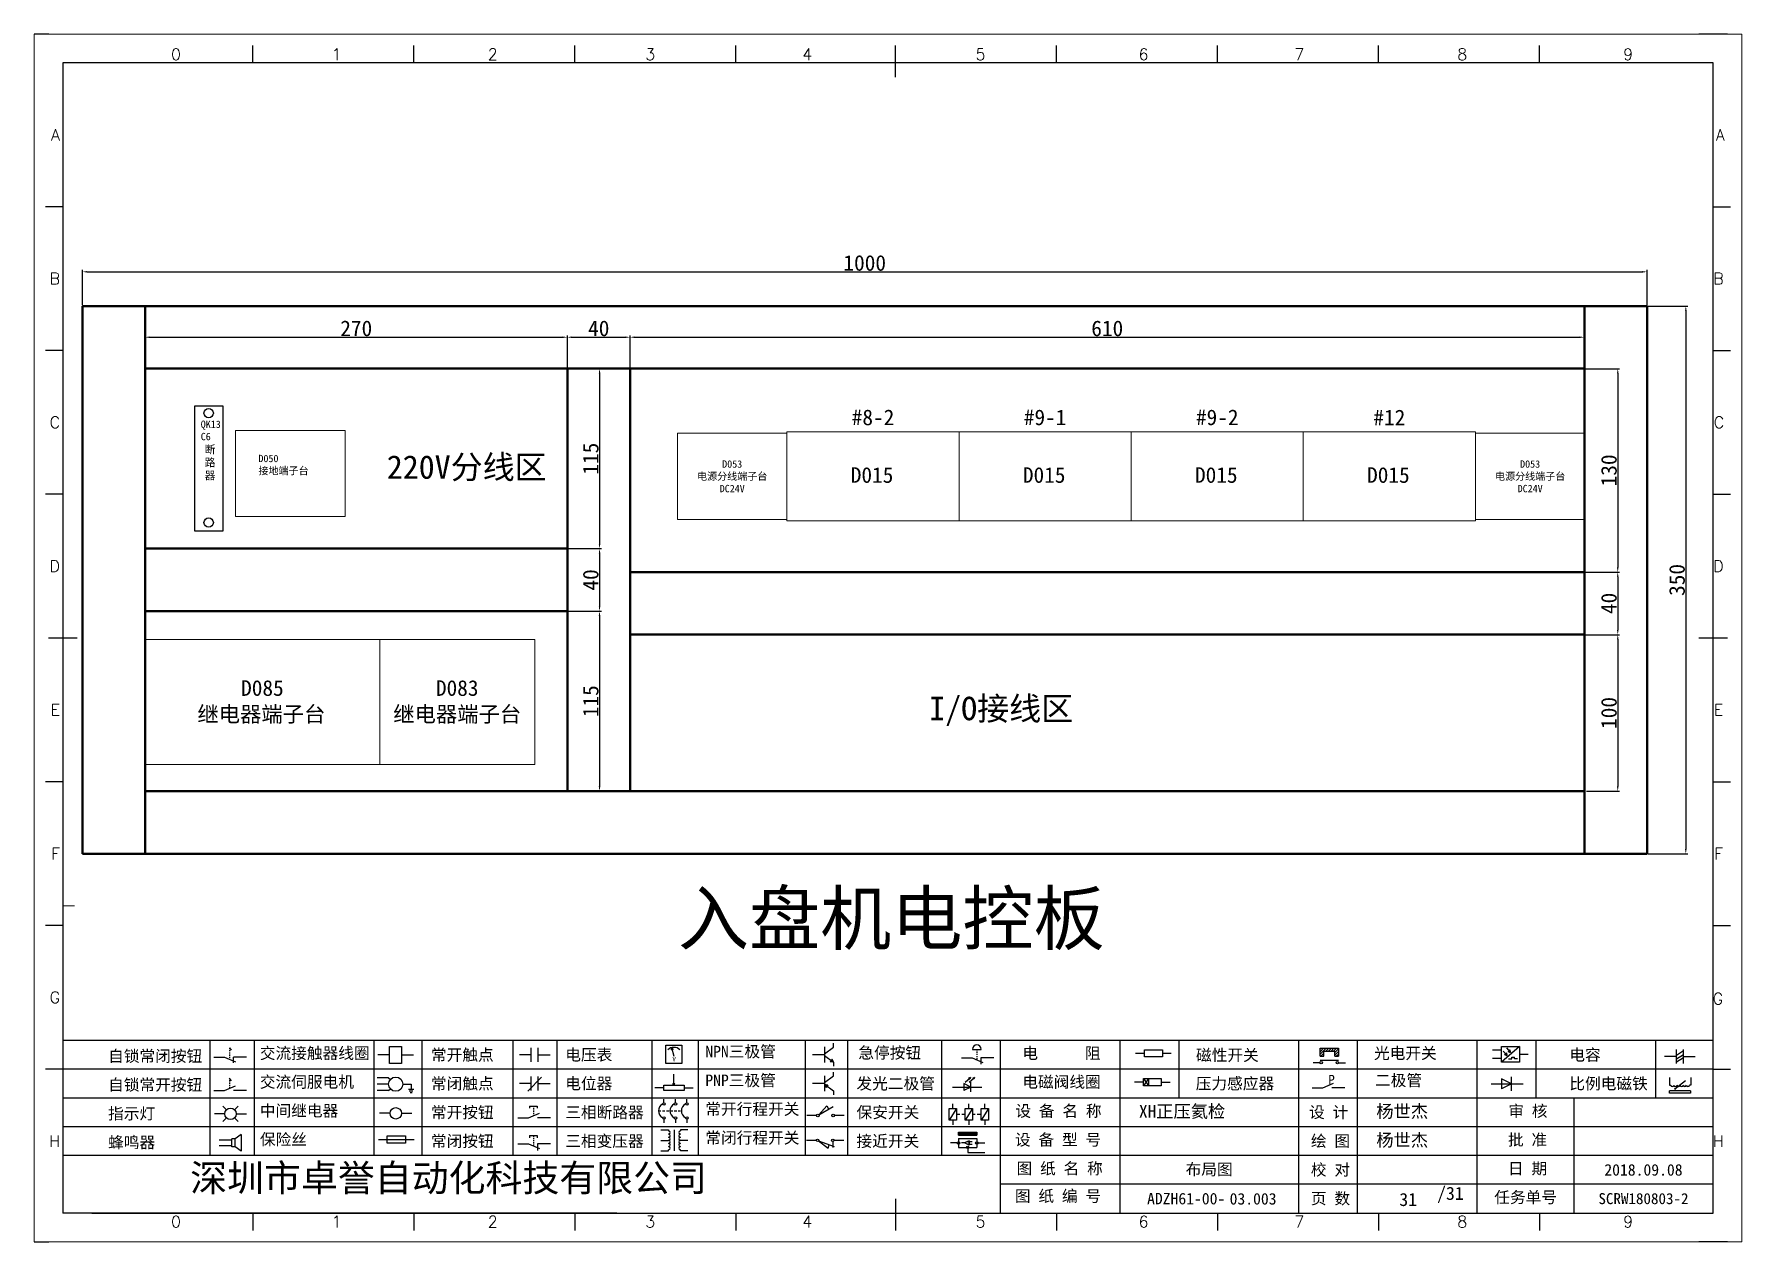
# Model space of a CAD drawing. Header units: millimetres. Extents: x 15130 to 37766, y 5931 to 11073.
# Drawn here: x 22951.5 to 23278.9, y 8425.9 to 8657.4 of the extents above; entities that cross this region are included whole.
import ezdxf
from ezdxf.enums import TextEntityAlignment as Align

# ---------------------------------------------------------------- set-up
doc = ezdxf.new("R2010")
doc.units = ezdxf.units.MM
doc.layers.add('1', color=3, linetype='Continuous', lineweight=20)
doc.layers.add('AE_BOR', color=1, linetype='Continuous')
doc.styles.get("Standard").update_dxf_attribs({"font": ''})
doc.styles.add('WD', font='romans.shx', dxfattribs={"bigfont": 'gbcbig.shx'})
doc.styles.add('汉字', font='')
doc.styles.get('Standard').set_extended_font_data('SimSun')
doc.styles.get('汉字').set_extended_font_data('新宋体')
doc.dimstyles.new('ISO-25', dxfattribs={"dimtxt": 10, "dimasz": 3, "dimexe": 1.25, "dimexo": 0.625, "dimtad": 1, "dimtxsty": 'Standard', "dimcen": 2.5, "dimadec": 0, "dimazin": 0, "dimtfac": 1, "dimtmove": 0, "dimatfit": 3, "dimfxl": 1, "dimarcsym": 0})

# ---------------------------------------------------------------- blocks, each defined once
blk = doc.blocks.new('磁性开关')
at = {"linetype": 'ByBlock'}
h = blk.add_hatch(dxfattribs=at)
h.set_pattern_fill('ANSI31', color=256, scale=0.1, style=0)
h.paths.add_polyline_path([(-1910.88, -776.69), (-1910.88, -775.29), (-1907.69, -775.29), (-1907.69, -776.69), (-1908.31, -776.69), (-1908.31, -775.79), (-1910.25, -775.79), (-1910.25, -776.69)])
for p, q in [((-1910.91, -777.81), (-1912.09, -777.81)), ((-1910.88, -776.69), (-1910.88, -775.29)), ((-1910.88, -775.29), (-1907.69, -775.29)), ((-1910.88, -776.69), (-1910.25, -776.69)), ((-1910.88, -777.39), (-1907.69, -777.39)), ((-1910.25, -776.69), (-1910.25, -775.79)), ((-1910.25, -775.79), (-1908.31, -775.79)), ((-1908.31, -776.69), (-1908.31, -775.79)), ((-1908.31, -776.69), (-1907.69, -776.69)), ((-1907.69, -775.29), (-1907.69, -776.69)), ((-1907.66, -777.81), (-1906.48, -777.81))]:
    blk.add_line(p, q, dxfattribs=at)
for centre in [(-1910.68, -777.81), (-1907.88, -777.81)]:
    blk.add_circle(centre, 0.225, dxfattribs=at)
blk = doc.blocks.new('*U8')
at = {"linetype": 'ByBlock'}
for p, q in [((-1909.23, -780.45), (-1909.23, -780.67)), ((-1909.23, -780.45), (-1908.92, -780.84)), ((-1909.23, -780.84), (-1909.23, -781.05)), ((-1911.92, -782.07), (-1910.06, -782.07)), ((-1910.06, -782.07), (-1908.18, -782.88)), ((-1909.23, -781.23), (-1909.23, -781.44)), ((-1909.23, -781.61), (-1909.23, -781.83)), ((-1909.23, -782), (-1909.23, -782.21)), ((-1909.23, -782.38), (-1909.23, -782.43)), ((-1908.52, -783.07), (-1908.52, -782.07)), ((-1906.25, -782.07), (-1908.52, -782.07))]:
    blk.add_line(p, q, dxfattribs=at)
blk = doc.blocks.new('*U11')
at = {"linetype": 'ByBlock'}
for p, q in [((-1911.92, -792.89), (-1910.06, -792.89)), ((-1910.06, -792.89), (-1908.18, -792.08)), ((-1908.88, -791.17), (-1909.23, -790.71)), ((-1909.23, -790.71), (-1909.23, -790.92)), ((-1909.23, -791.09), (-1909.23, -791.31)), ((-1909.23, -791.48), (-1909.23, -791.69)), ((-1909.23, -791.86), (-1909.23, -792.08)), ((-1909.23, -792.25), (-1909.23, -792.47)), ((-1906.25, -792.89), (-1908.52, -792.89))]:
    blk.add_line(p, q, dxfattribs=at)
blk = doc.blocks.new('蜂鸣器')
at = {"linetype": 'ByBlock'}
for p, q in [((-1907.17, -795.53), (-1908.25, -796.26)), ((-1907.17, -795.53), (-1907.17, -798.41)), ((-1908.8, -796.48), (-1911.01, -796.48)), ((-1908.8, -797.46), (-1911.01, -797.46)), ((-1908.25, -796.26), (-1908.8, -796.26)), ((-1908.8, -797.68), (-1908.8, -796.26)), ((-1908.25, -797.68), (-1908.8, -797.68)), ((-1908.25, -797.68), (-1908.25, -796.26)), ((-1907.17, -798.41), (-1908.25, -797.68))]:
    blk.add_line(p, q, dxfattribs=at)
blk = doc.blocks.new('指示灯')
at = {"linetype": 'ByBlock'}
for p, q in [((-1854.25, -776.92), (-1856.06, -776.92)), ((-1854.62, -775.59), (-1853.97, -776.23)), ((-1854.62, -778.25), (-1853.97, -777.61)), ((-1851.9, -775.59), (-1852.54, -776.23)), ((-1851.9, -778.25), (-1852.54, -777.61)), ((-1852.26, -776.92), (-1850.45, -776.92))]:
    blk.add_line(p, q, dxfattribs=at)
blk.add_circle((-1853.26, -776.92), 0.992, dxfattribs=at)
blk = doc.blocks.new('光电开关')
at = {"linetype": 'ByBlock'}
h = blk.add_hatch(dxfattribs=at)
h.set_pattern_fill('ANSI31', color=256, scale=0.01, style=0)
h.set_pattern_definition([(45, (0.172267, 0), (-0.0224506403, 0.0224506403), [])])
h.paths.add_polyline_path([(-1882.44, -776.34), (-1882.5, -775.91), (-1882.68, -776.07)])
h.paths.add_polyline_path([(-1882.86, -776.23), (-1882.44, -776.34), (-1882.68, -776.07)])
h.paths.add_polyline_path([(-1883.05, -776.88), (-1883.11, -776.45), (-1883.29, -776.61)])
h.paths.add_polyline_path([(-1883.47, -776.77), (-1883.05, -776.88), (-1883.29, -776.61)])
for p, q in [((-1884.01, -775.96), (-1885.56, -775.96)), ((-1884.01, -777.39), (-1885.56, -777.39)), ((-1880.91, -775.3), (-1884.01, -778.05)), ((-1883.75, -776.09), (-1883.05, -776.88)), ((-1883.11, -776.45), (-1883.47, -776.77)), ((-1883.05, -776.88), (-1883.47, -776.77)), ((-1883.14, -775.55), (-1882.44, -776.34)), ((-1883.05, -776.88), (-1883.11, -776.45)), ((-1882.5, -775.91), (-1882.86, -776.23)), ((-1882.44, -776.34), (-1882.86, -776.23)), ((-1882.78, -777.47), (-1882.23, -777.47)), ((-1882.44, -776.34), (-1882.5, -775.91)), ((-1882.23, -777.47), (-1882.23, -777.14)), ((-1882.23, -777.14), (-1881.78, -777.14)), ((-1881.78, -777.47), (-1881.78, -777.14)), ((-1881.23, -777.47), (-1881.78, -777.47)), ((-1879.37, -776.67), (-1880.91, -776.67))]:
    blk.add_line(p, q, dxfattribs=at)
blk.add_lwpolyline([(-1884.01, -775.3), (-1880.91, -775.3), (-1880.91, -778.05), (-1884.01, -778.05)], close=True, dxfattribs=at)
blk = doc.blocks.new('交流接触器线圈')
at = {"linetype": 'ByBlock'}
for p, q in [((-1880.82, -781.77), (-1882.87, -781.77)), ((-1878.72, -781.77), (-1876.67, -781.77))]:
    blk.add_line(p, q, dxfattribs=at)
blk.add_lwpolyline([(-1880.82, -780.28), (-1878.72, -780.28), (-1878.72, -783.26), (-1880.82, -783.26)], close=True, dxfattribs=at)
blk = doc.blocks.new('交流伺服电机')
at = {"linetype": 'ByBlock'}
for p, q in [((-1880.97, -785.75), (-1882.94, -785.75)), ((-1880.97, -786.85), (-1882.94, -786.85)), ((-1880.97, -785.75), (-1880.65, -786.03)), ((-1878.49, -786.85), (-1877.07, -786.85)), ((-1877.07, -786.85), (-1877.07, -787.72)), ((-1880.97, -787.94), (-1882.94, -787.94)), ((-1880.97, -787.94), (-1880.65, -787.67)), ((-1877.54, -787.72), (-1876.59, -787.72)), ((-1877.38, -788.01), (-1876.75, -788.01)), ((-1877.23, -788.29), (-1876.9, -788.29))]:
    blk.add_line(p, q, dxfattribs=at)
blk.add_circle((-1879.73, -786.85), 1.24, dxfattribs=at)
blk = doc.blocks.new('中间继电器')
at = {"linetype": 'ByBlock'}
for p, q in [((-1880.72, -791.92), (-1882.54, -791.92)), ((-1878.74, -791.92), (-1876.92, -791.92))]:
    blk.add_line(p, q, dxfattribs=at)
blk.add_circle((-1879.73, -791.92), 0.992, dxfattribs=at)
blk = doc.blocks.new('保险丝')
at = {"linetype": 'ByBlock'}
blk.add_line((-1882.72, -796.49), (-1876.55, -796.49), dxfattribs=at)
blk.add_lwpolyline([(-1881.2, -795.86), (-1878.06, -795.86), (-1878.06, -797.12), (-1881.2, -797.12)], close=True, dxfattribs=at)
blk = doc.blocks.new('常开按钮')
at = {"linetype": 'ByBlock'}
for p, q in [((-1910.06, -787.73), (-1908.18, -786.93)), ((-1909.9, -785.68), (-1908.56, -785.68)), ((-1909.9, -785.68), (-1909.9, -786.07)), ((-1909.23, -785.68), (-1909.23, -785.89)), ((-1909.23, -786.06), (-1909.23, -786.28)), ((-1909.23, -786.45), (-1909.23, -786.67)), ((-1909.23, -786.84), (-1909.23, -787.05)), ((-1908.56, -785.68), (-1908.56, -786.07)), ((-1911.92, -787.73), (-1910.06, -787.73)), ((-1909.23, -787.22), (-1909.23, -787.38)), ((-1906.25, -787.73), (-1908.52, -787.73))]:
    blk.add_line(p, q, dxfattribs=at)
blk = doc.blocks.new('常开触点')
at = {"linetype": 'ByBlock'}
for p, q in [((-1853.82, -782.99), (-1853.82, -780.56)), ((-1852.6, -782.99), (-1852.6, -780.56)), ((-1853.82, -781.77), (-1855.88, -781.77)), ((-1852.6, -781.77), (-1850.55, -781.77))]:
    blk.add_line(p, q, dxfattribs=at)
blk = doc.blocks.new('常闭触点')
at = {"linetype": 'ByBlock'}
for p, q in [((-1853.82, -786.77), (-1855.88, -786.77)), ((-1852.01, -785.66), (-1854.43, -788.1)), ((-1853.82, -787.99), (-1853.82, -785.56)), ((-1852.6, -787.99), (-1852.6, -785.56)), ((-1852.6, -786.77), (-1850.55, -786.77))]:
    blk.add_line(p, q, dxfattribs=at)
blk = doc.blocks.new('常闭按钮')
at = {"linetype": 'ByBlock'}
for p, q in [((-1856.13, -792.28), (-1854.28, -792.28)), ((-1854.28, -792.28), (-1852.4, -793.09)), ((-1854.11, -790.83), (-1852.77, -790.83)), ((-1854.11, -790.83), (-1854.11, -791.22)), ((-1853.44, -790.83), (-1853.44, -791.04)), ((-1853.44, -791.21), (-1853.44, -791.43)), ((-1853.44, -791.6), (-1853.44, -791.82)), ((-1853.44, -791.99), (-1853.44, -792.2)), ((-1853.44, -792.37), (-1853.44, -792.53)), ((-1852.77, -790.83), (-1852.77, -791.22)), ((-1850.47, -792.28), (-1852.73, -792.28)), ((-1852.73, -792.28), (-1852.73, -793.43))]:
    blk.add_line(p, q, dxfattribs=at)
blk = doc.blocks.new('电磁阀线圈')
at = {"linetype": 'ByBlock'}
for p, q in [((-1854.61, -795.92), (-1853.75, -797.16)), ((-1853.75, -795.92), (-1854.61, -797.16)), ((-1853.75, -795.92), (-1853.75, -797.16)), ((-1854.61, -796.54), (-1856.17, -796.54)), ((-1851.53, -796.54), (-1849.97, -796.54))]:
    blk.add_line(p, q, dxfattribs=at)
blk.add_lwpolyline([(-1854.61, -795.92), (-1851.53, -795.92), (-1851.53, -797.16), (-1854.61, -797.16)], close=True, dxfattribs=at)
blk = doc.blocks.new('电压表')
at = {"linetype": 'ByBlock'}
for p, q in [((-1814.84, -780.75), (-1814.91, -781.13)), ((-1814.6, -781.05), (-1814.91, -781.13)), ((-1814.84, -780.75), (-1814.46, -782.26)), ((-1814.84, -780.75), (-1814.6, -781.05))]:
    blk.add_line(p, q, dxfattribs=at)
blk.add_lwpolyline([(-1815.84, -780.34), (-1813.07, -780.34), (-1813.07, -783.49), (-1815.84, -783.49)], close=True, dxfattribs=at)
blk.add_arc((-1814.46, -782.26), 1.56, 46.8313, 133.1687, dxfattribs=at)
at = {"linetype": 'ByBlock', "insert": (-1814.7, -782.39), "char_height": 0.75, "width": 0.6768, "attachment_point": 1}
blk.add_mtext('V', dxfattribs=at)
blk = doc.blocks.new('电位器')
at = {"linetype": 'ByBlock'}
for p, q in [((-1814.45, -787.3), (-1814.62, -786.96)), ((-1814.62, -786.96), (-1814.27, -786.96)), ((-1814.45, -787.3), (-1814.45, -785.39)), ((-1814.45, -787.3), (-1814.27, -786.96)), ((-1816.21, -787.75), (-1817.79, -787.75)), ((-1812.68, -787.75), (-1811.1, -787.75))]:
    blk.add_line(p, q, dxfattribs=at)
blk.add_lwpolyline([(-1816.21, -787.3), (-1812.68, -787.3), (-1812.68, -788.2), (-1816.21, -788.2)], close=True, dxfattribs=at)
blk = doc.blocks.new('三相断路器')
at = {"linetype": 'ByBlock'}
for p, q in [((-1816.17, -790.33), (-1816.17, -789.7)), ((-1814.17, -790.33), (-1814.17, -789.7)), ((-1812.18, -790.33), (-1812.18, -789.7)), ((-1817.14, -791.74), (-1816.72, -791.74)), ((-1816.45, -791.74), (-1816.03, -791.74)), ((-1815.76, -791.74), (-1815.34, -791.74)), ((-1815.07, -791.74), (-1814.65, -791.74)), ((-1814.38, -791.74), (-1813.96, -791.74)), ((-1813.69, -791.74), (-1813.27, -791.74)), ((-1816.17, -793.19), (-1816.17, -793.83)), ((-1814.17, -793.19), (-1814.17, -793.83)), ((-1812.18, -793.19), (-1812.18, -793.83))]:
    blk.add_line(p, q, dxfattribs=at)
for centre in [(-1816.17, -790.55), (-1816.17, -792.98), (-1814.17, -790.55), (-1814.17, -792.98), (-1812.18, -790.55), (-1812.18, -792.98)]:
    blk.add_circle(centre, 0.219, dxfattribs=at)
for centre in [(-1815.81, -791.74), (-1813.82, -791.74), (-1811.83, -791.74)]:
    blk.add_arc(centre, 1.32, 115.5791, 244.4209, dxfattribs=at)
blk = doc.blocks.new('三相变压器')
at = {"linetype": 'ByBlock'}
for p, q in [((-1816.69, -795.03), (-1815.37, -795.03)), ((-1815.37, -795.03), (-1815.37, -795.24)), ((-1814.34, -798.7), (-1814.34, -795.04)), ((-1812, -795.03), (-1813.32, -795.03)), ((-1813.32, -795.03), (-1813.32, -795.24)), ((-1816.69, -796.87), (-1815.37, -796.87)), ((-1816.69, -798.71), (-1815.37, -798.71)), ((-1815.37, -798.71), (-1815.37, -798.5)), ((-1812, -796.87), (-1813.32, -796.87)), ((-1813.32, -798.71), (-1813.32, -798.5)), ((-1812, -798.71), (-1813.32, -798.71))]:
    blk.add_line(p, q, dxfattribs=at)
for centre, start, end in [((-1815.37, -795.51), 270, 90), ((-1815.37, -796.06), 270, 90), ((-1813.32, -795.51), 90, 270), ((-1813.32, -796.06), 90, 270), ((-1815.37, -796.6), 270, 90), ((-1815.37, -797.14), 270, 90), ((-1815.37, -797.68), 270, 90), ((-1815.37, -798.23), 270, 90), ((-1813.32, -796.6), 90, 270), ((-1813.32, -797.14), 90, 270), ((-1813.32, -797.68), 90, 270), ((-1813.32, -798.23), 90, 270)]:
    blk.add_arc(centre, 0.271, start, end, dxfattribs=at)
blk = doc.blocks.new('压力感应器')
at = {"linetype": 'ByBlock'}
for p, q in [((-1817.44, -777.73), (-1815.59, -777.73)), ((-1815.59, -777.73), (-1813.71, -776.93)), ((-1811.78, -777.73), (-1814.05, -777.73))]:
    blk.add_line(p, q, dxfattribs=at)
at = {"linetype": 'ByBlock', "insert": (-1814.65, -775.48), "char_height": 1.68, "width": 1.2242, "attachment_point": 1}
blk.add_mtext('{\\fNSimSun|b0|i0|c134|p49;P}', dxfattribs=at)
blk = doc.blocks.new('二极管')
at = {"linetype": 'ByBlock'}
for p, q in [((-1787.52, -776.77), (-1781.92, -776.77)), ((-1783.97, -776.77), (-1785.69, -775.9)), ((-1785.69, -775.9), (-1785.69, -777.65)), ((-1783.97, -776.77), (-1785.69, -777.65)), ((-1783.97, -777.99), (-1783.97, -775.56))]:
    blk.add_line(p, q, dxfattribs=at)
blk = doc.blocks.new('NPN三极管')
at = {"linetype": 'ByBlock'}
for p, q in [((-1785.73, -780.61), (-1785.73, -783.32)), ((-1785.73, -781.82), (-1784.15, -780.66)), ((-1784.15, -780.66), (-1784.15, -779.98)), ((-1785.73, -781.97), (-1787.81, -781.97)), ((-1785.73, -782.11), (-1784.15, -783.27)), ((-1784.41, -782.73), (-1784.74, -783.18)), ((-1784.15, -783.27), (-1784.74, -783.18)), ((-1784.15, -783.27), (-1784.41, -782.73)), ((-1784.15, -783.27), (-1784.15, -783.96))]:
    blk.add_line(p, q, dxfattribs=at)
blk = doc.blocks.new('PNP三极管')
at = {"linetype": 'ByBlock'}
for p, q in [((-1784.9, -786.74), (-1786.98, -786.74)), ((-1784.9, -785.38), (-1784.9, -788.09)), ((-1784.9, -786.59), (-1783.32, -785.43)), ((-1784.9, -786.88), (-1783.32, -788.04)), ((-1784.9, -786.88), (-1784.31, -786.97)), ((-1784.9, -786.88), (-1784.64, -787.42)), ((-1784.31, -786.97), (-1784.64, -787.42)), ((-1783.32, -785.43), (-1783.32, -784.75)), ((-1783.32, -788.04), (-1783.32, -788.73))]:
    blk.add_line(p, q, dxfattribs=at)
blk = doc.blocks.new('常开行程开关')
at = {"linetype": 'ByBlock'}
for p, q in [((-1786.29, -792.3), (-1788.01, -792.3)), ((-1785.89, -792.17), (-1784.52, -790.62)), ((-1785.89, -792.17), (-1783.43, -790.72)), ((-1784.52, -790.62), (-1784.19, -791.17)), ((-1781.48, -792.3), (-1783.21, -792.3))]:
    blk.add_line(p, q, dxfattribs=at)
for centre in [(-1786.07, -792.3), (-1783.42, -792.3)]:
    blk.add_circle(centre, 0.219, dxfattribs=at)
blk = doc.blocks.new('常闭行程开关')
at = {"linetype": 'ByBlock'}
for p, q in [((-1786.34, -796.62), (-1788.07, -796.62)), ((-1785.93, -796.72), (-1783.25, -797.7)), ((-1785.93, -796.72), (-1784.3, -798)), ((-1784.3, -798), (-1784.08, -797.4)), ((-1783.48, -796.84), (-1783.48, -797.85)), ((-1781.54, -796.62), (-1783.26, -796.62))]:
    blk.add_line(p, q, dxfattribs=at)
for centre in [(-1786.12, -796.62), (-1783.48, -796.62)]:
    blk.add_circle(centre, 0.219, dxfattribs=at)
blk = doc.blocks.new('电容')
at = {"linetype": 'ByBlock'}
for p, q in [((-1756.08, -782.99), (-1756.08, -780.56)), ((-1754.86, -780.79), (-1756.08, -781.55)), ((-1754.86, -782.99), (-1754.86, -780.56)), ((-1756.08, -781.77), (-1758.13, -781.77)), ((-1754.86, -781.44), (-1756.08, -782.2)), ((-1754.86, -781.99), (-1756.08, -782.75)), ((-1754.86, -781.77), (-1752.81, -781.77))]:
    blk.add_line(p, q, dxfattribs=at)
blk = doc.blocks.new('发光二极管')
at = {"linetype": 'ByBlock'}
for p, q in [((-1758.01, -786.77), (-1752.89, -786.77)), ((-1754.84, -786.77), (-1756.04, -786.16)), ((-1756.04, -786.16), (-1756.04, -787.39)), ((-1754.84, -786.77), (-1756.04, -787.39)), ((-1755.78, -785.92), (-1754.89, -785.14)), ((-1754.89, -785.14), (-1755.2, -785.22)), ((-1755.2, -785.22), (-1755.01, -785.43)), ((-1755.08, -785.92), (-1754.18, -785.14)), ((-1754.89, -785.14), (-1755.01, -785.43)), ((-1754.84, -787.63), (-1754.84, -785.92)), ((-1754.18, -785.14), (-1754.49, -785.22)), ((-1754.49, -785.22), (-1754.31, -785.43)), ((-1754.18, -785.14), (-1754.31, -785.43))]:
    blk.add_line(p, q, dxfattribs=at)
blk = doc.blocks.new('比例电磁阀')
at = {"linetype": 'ByBlock'}
for p, q in [((-1757.26, -775.38), (-1757.26, -776.71)), ((-1757.26, -776.71), (-1757.05, -776.71)), ((-1753.6, -777.73), (-1757.25, -777.73)), ((-1757.25, -778.13), (-1757.25, -777.73)), ((-1753.6, -778.13), (-1757.25, -778.13)), ((-1754.5, -775.98), (-1756.35, -777.44)), ((-1756.35, -777.44), (-1756.25, -777.25)), ((-1756.35, -777.44), (-1756.15, -777.38)), ((-1756.15, -777.38), (-1756.25, -777.25)), ((-1753.58, -776.71), (-1753.8, -776.71)), ((-1753.6, -777.73), (-1753.6, -778.13)), ((-1753.58, -775.38), (-1753.58, -776.71))]:
    blk.add_line(p, q, dxfattribs=at)
for centre in [(-1756.78, -776.71), (-1756.24, -776.71), (-1755.7, -776.71), (-1755.15, -776.71), (-1754.61, -776.71), (-1754.07, -776.71)]:
    blk.add_arc(centre, 0.271, 180, 0, dxfattribs=at)
blk = doc.blocks.new('保安开关')
at = {"linetype": 'ByBlock'}
for p, q in [((-1757.96, -790.79), (-1757.96, -789.97)), ((-1755.17, -790.79), (-1755.17, -789.97)), ((-1752.39, -790.79), (-1752.39, -789.97)), ((-1757.33, -790.79), (-1758.6, -792.81)), ((-1757.96, -792.81), (-1757.96, -793.62)), ((-1757.33, -791.8), (-1756.72, -791.8)), ((-1756.35, -791.8), (-1755.89, -791.8)), ((-1754.54, -790.79), (-1755.81, -792.81)), ((-1755.17, -792.81), (-1755.17, -793.62)), ((-1754.52, -791.8), (-1754.06, -791.8)), ((-1753.69, -791.8), (-1753.08, -791.8)), ((-1751.75, -790.79), (-1753.02, -792.81)), ((-1752.39, -792.81), (-1752.39, -793.62))]:
    blk.add_line(p, q, dxfattribs=at)
for points in [[(-1758.6, -790.79), (-1757.33, -790.79), (-1757.33, -792.81), (-1758.6, -792.81)], [(-1755.81, -790.79), (-1754.54, -790.79), (-1754.54, -792.81), (-1755.81, -792.81)], [(-1753.02, -790.79), (-1751.75, -790.79), (-1751.75, -792.81), (-1753.02, -792.81)]]:
    blk.add_lwpolyline(points, close=True, dxfattribs=at)
blk = doc.blocks.new('接近开关')
at = {"linetype": 'ByBlock'}
h = blk.add_hatch(dxfattribs=at)
h.set_pattern_fill('ANSI31', color=256, scale=0.01, style=0)
h.set_pattern_definition([(45, (-89.131516, -30.795668), (-0.0224506403, 0.0224506403), [])])
h.paths.add_polyline_path([(-1516.96, -1123.35), (-1516.96, -1122.85), (-1513.76, -1122.85), (-1513.76, -1123.35)])
for p, q in [((-1517.18, -1124.71), (-1518.36, -1124.71)), ((-1516.96, -1123.35), (-1516.96, -1122.85)), ((-1516.96, -1122.85), (-1513.76, -1122.85)), ((-1516.96, -1123.35), (-1513.76, -1123.35)), ((-1516.96, -1123.95), (-1513.76, -1123.95)), ((-1516.96, -1123.95), (-1516.96, -1125.47)), ((-1516.96, -1125.47), (-1513.76, -1125.47)), ((-1515.91, -1124.71), (-1516.45, -1124.71)), ((-1515.11, -1124.31), (-1515.91, -1124.71)), ((-1515.11, -1125.11), (-1515.91, -1124.71)), ((-1515.33, -1124.53), (-1515.17, -1124.53)), ((-1515.33, -1124.88), (-1515.17, -1124.88)), ((-1515.25, -1124.45), (-1515.25, -1124.61)), ((-1515.11, -1124.31), (-1515.11, -1125.11)), ((-1515.11, -1124.48), (-1514.58, -1124.48)), ((-1515.11, -1124.94), (-1514.58, -1124.94)), ((-1513.76, -1122.85), (-1513.76, -1123.35)), ((-1513.76, -1123.95), (-1513.76, -1125.47)), ((-1513.54, -1124.71), (-1512.36, -1124.71)), ((-1515.36, -1125.69), (-1515.36, -1126.36)), ((-1515.36, -1126.36), (-1512.36, -1126.36))]:
    blk.add_line(p, q, dxfattribs=at)
for centre in [(-1516.96, -1124.71), (-1515.36, -1125.47), (-1513.76, -1124.71)]:
    blk.add_circle(centre, 0.225, dxfattribs=at)
blk = doc.blocks.new('电阻')
at = {"linetype": 'ByBlock'}
for p, q in [((-3.09, 0), (-1.57, 0)), ((1.57, 0), (3.09, 0))]:
    blk.add_line(p, q, dxfattribs=at)
blk.add_lwpolyline([(-1.57, 0.63), (1.57, 0.63), (1.57, -0.63), (-1.57, -0.63)], close=True, dxfattribs=at)
blk = doc.blocks.new('急停按钮')
at = {"linetype": 'ByBlock'}
for p, q in [((-1.86, 0), (0, 0)), ((0, 0), (1.88, -0.81)), ((0.06, 1.45), (1.61, 1.45)), ((0.83, 1.45), (0.83, 1.24)), ((0.83, 1.07), (0.83, 0.85)), ((0.83, 0.68), (0.83, 0.47)), ((0.83, 0.29), (0.83, 0.08)), ((3.81, 0), (1.54, 0)), ((1.54, 0), (1.54, -1.15)), ((0.83, -0.09), (0.83, -0.24))]:
    blk.add_line(p, q, dxfattribs=at)
blk.add_arc((0.83, 1.45), 0.774, 0, 180)
blk = doc.blocks.new('电控横A4')
for p, q in [((292, -5), (5, -5)), ((5, -5), (5, -205)), ((292, -205), (292, -5)), ((10.03, -205), (289.53, -205)), ((130.8, -205), (190.75, -205)), ((190.75, -205), (259.54, -205))]:
    blk.add_line(p, q)
at = {"lineweight": 9, "ltscale": 0.1}
for p, q in [((5, -151.57), (7, -151.57)), ((101.34, -205), (130.8, -205)), ((129.44, -205), (129.44, -205)), ((129.44, -205), (129.44, -205)), ((129.44, -205), (129.44, -205)), ((129.44, -205), (129.44, -205))]:
    blk.add_line(p, q, dxfattribs=at)
at = {"linetype": 'ByBlock'}
for p, q in [((292, -175), (5, -175)), ((292, -180), (5, -180)), ((292, -185), (5, -185)), ((292, -190), (5, -190)), ((292, -195), (5, -195)), ((292, -200), (168.03, -200))]:
    blk.add_line(p, q, dxfattribs=at)
at = {"color": 0, "lineweight": -2}
for p, q in [((30.58, -175), (30.58, -195)), ((38.26, -175), (38.26, -195)), ((59.05, -175), (59.05, -195)), ((67.4, -175), (67.4, -195)), ((83.26, -175), (83.26, -195)), ((90.91, -175), (90.91, -195)), ((107.4, -175), (107.4, -195)), ((115.5, -175), (115.5, -195)), ((134.12, -175), (134.12, -195)), ((141.48, -175), (141.48, -195)), ((157.79, -175), (157.79, -195)), ((168.03, -175), (168.03, -204.92)), ((188.84, -175), (188.84, -185)), ((199.08, -175), (199.08, -185)), ((219.89, -175), (219.89, -185)), ((230.12, -175), (230.12, -185)), ((250.93, -175), (250.93, -185)), ((261.17, -175), (261.17, -185)), ((281.98, -175), (281.98, -185)), ((188.84, -185), (188.84, -204.92)), ((219.89, -185), (219.89, -205)), ((230.12, -185), (230.12, -205)), ((250.93, -185), (250.93, -205)), ((267.79, -185), (267.79, -205))]:
    blk.add_line(p, q, dxfattribs=at)
at = {"color": 0, "ltscale": 2}
for p, q in [((292, -205), (292, -183.55)), ((101.34, -205), (5, -205)), ((259.54, -205), (289.53, -205)), ((259.54, -205), (292, -205))]:
    blk.add_line(p, q, dxfattribs=at)
at = {"layer": 'AE_BOR', "lineweight": 30}
for p, q in [((2.53, 0), (0, 0)), ((294.53, 0), (289.53, 0)), ((0, -210), (2.53, -210)), ((294.53, -210), (289.53, -210))]:
    blk.add_line(p, q, dxfattribs=at)
at = {"layer": 'AE_BOR', "color": 1, "lineweight": 15}
for p, q in [((0, 0), (297, 0)), ((0, -210), (0, 0)), ((297, 0), (297, -210)), ((297, -210), (0, -210))]:
    blk.add_line(p, q, dxfattribs=at)
at = {"layer": 'AE_BOR'}
for p, q in [((38.03, -5), (38.03, -2)), ((66.03, -5), (66.03, -2)), ((94.03, -5), (94.03, -2)), ((122.03, -5), (122.03, -2)), ((149.78, -5), (149.78, -2)), ((177.78, -5), (177.78, -2)), ((205.78, -5), (205.78, -2)), ((233.78, -5), (233.78, -2)), ((261.78, -5), (261.78, -2)), ((5, -30), (2, -30)), ((292, -30), (295, -30)), ((5, -55), (2, -55)), ((292, -55), (295, -55)), ((5, -80), (2, -80)), ((292, -80), (295, -80)), ((5, -130), (2, -130)), ((292, -130), (295, -130)), ((5, -155), (2, -155)), ((292, -155), (295, -155)), ((5, -180), (2, -180)), ((292, -180), (295, -180)), ((38.03, -205), (38.03, -208)), ((66.03, -205), (66.03, -208)), ((94.03, -205), (94.03, -208)), ((122.03, -205), (122.03, -208)), ((149.78, -205), (149.78, -208)), ((177.78, -205), (177.78, -208)), ((205.78, -205), (205.78, -208)), ((233.78, -205), (233.78, -208)), ((261.78, -205), (261.78, -208))]:
    blk.add_line(p, q, dxfattribs=at)
at = {"layer": 'AE_BOR', "color": 2, "lineweight": 30}
for p, q in [((149.78, -7.5), (149.78, -2.5)), ((2.5, -105), (7.5, -105)), ((289.5, -105), (294.5, -105)), ((149.78, -202.5), (149.78, -207.5)), ((149.78, -205), (149.78, -207.5))]:
    blk.add_line(p, q, dxfattribs=at)
at = {"linetype": 'ByBlock'}
for name, p in [('*U8', (1943.19, 604.18)), ('交流接触器线圈', (1942.62, 604.27)), ('常开触点', (1940.27, 604.3)), ('电压表', (1925.71, 604.52)), ('NPN三极管', (1923.2, 604.5)), ('磁性开关', (2134.53, 598.96)), ('光电开关', (2139.22, 599.27)), ('电容', (2041.69, 603.98)), ('电位器', (1925.71, 604.52)), ('PNP三极管', (1922.37, 604.27)), ('压力感应器', (2039.72, 594.52)), ('*U11', (1943.19, 609.18)), ('交流伺服电机', (1942.62, 604.27)), ('常闭触点', (1940.27, 604.3)), ('发光二极管', (1917.72, 603.69)), ('电磁阀线圈', (2047.53, 614.3)), ('二极管', (2040.91, 594.27)), ('比例电磁阀', (2041.69, 593.98)), ('指示灯', (1887.41, 589.18)), ('中间继电器', (1942.62, 604.27)), ('常开按钮', (1996.06, 599.3)), ('三相断路器', (1925.71, 604.52)), ('常开行程开关', (1922.37, 604.27)), ('保安开关', (1917.72, 603.98)), ('蜂鸣器', (1943.19, 604.18)), ('保险丝', (1942.62, 604.27)), ('常闭按钮', (1940.27, 599.3)), ('三相变压器', (1925.71, 604.52)), ('常闭行程开关', (1922.37, 604.27)), ('接近开关', (1677.72, 931.9))]:
    blk.add_blockref(name, p, dxfattribs=at)
for name, p in [('急停按钮', (163.12, -177.98)), ('电阻', (194.66, -177.22))]:
    blk.add_blockref(name, p)
at = {"char_height": 2, "attachment_point": 1, "style": '汉字'}
for s, insert in [('{\\fKaiTi_GB2312|b0|i0|c134|p49;自锁常闭按钮}', (12.86, -176.69)), ('{\\fKaiTi_GB2312|b0|i0|c134|p49;交流接触器线圈}', (39.25, -176.19)), ('{\\fKaiTi_GB2312|b0|i0|c134|p49;常开触点}', (69.01, -176.48)), ('{\\fKaiTi_GB2312|b0|i0|c134|p49;电压表}', (92.37, -176.47)), ('{\\fKaiTi_GB2312|b0|i0|c134|p49;NPN三极管}', (116.73, -175.91)), ('{\\fKaiTi_GB2312|b0|i0|c134|p49;急停按钮}', (143.35, -176.12)), ('{\\fKaiTi_GB2312|b0|i0|c134|p49;电      阻}', (171.86, -176.19)), ('{\\fKaiTi_GB2312|b0|i0|c134|p49;磁性开关}', (202.07, -176.53)), ('{\\fKaiTi_GB2312|b0|i0|c134|p49;光电开关}', (233.02, -176.19)), ('{\\fKaiTi_GB2312|b0|i0|c134|p49;电容}', (267, -176.48)), ('{\\fKaiTi_GB2312|b0|i0|c134|p49;交流伺服电机}', (39.25, -181.19)), ('{\\fKaiTi_GB2312|b0|i0|c134|p49;电位器}', (92.37, -181.47)), ('{\\fKaiTi_GB2312|b0|i0|c134|p49;PNP三极管}', (116.73, -180.91)), ('{\\fKaiTi_GB2312|b0|i0|c134|p49;电磁阀线圈}', (171.86, -181.19)), ('{\\fKaiTi_GB2312|b0|i0|c134|p49;压力感应器}', (202.02, -181.47)), ('{\\fKaiTi_GB2312|b0|i0|c134|p49;二极管}', (233.2, -180.91)), ('{\\fKaiTi_GB2312|b0|i0|c134|p49;自锁常开按钮}', (12.86, -181.69)), ('{\\fKaiTi_GB2312|b0|i0|c134|p49;常闭触点}', (69.01, -181.48)), ('{\\fKaiTi_GB2312|b0|i0|c134|p49;发光二极管}', (143.02, -181.48)), ('{\\fKaiTi_GB2312|b0|i0|c134|p49;比例电磁铁}', (267, -181.48)), ('{\\fKaiTi_GB2312|b0|i0|c134|p49;指示灯}', (12.86, -186.69)), ('{\\fKaiTi_GB2312|b0|i0|c134|p49;中间继电器}', (39.25, -186.19)), ('{\\fKaiTi_GB2312|b0|i0|c134|p49;常开按钮}', (69.01, -186.48)), ('{\\fKaiTi_GB2312|b0|i0|c134|p49;三相断路器}', (92.37, -186.47)), ('{\\fKaiTi_GB2312|b0|i0|c134|p49;常开行程开关}', (116.73, -185.91)), ('{\\fKaiTi_GB2312|b0|i0|c134|p49;保安开关}', (143.02, -186.48)), ('{\\fKaiTi_GB2312|b0|i0|c134|p0;设 备 名 称}', (170.65, -186.24)), ('{\\fKaiTi_GB2312|b0|i0|c134|p0;设 计}', (221.72, -186.46)), ('{\\fKaiTi_GB2312|b0|i0|c134|p0;审 核}', (256.39, -186.25)), ('{\\fKaiTi_GB2312|b0|i0|c134|p49;蜂鸣器}', (12.86, -191.69)), ('{\\fKaiTi_GB2312|b0|i0|c134|p49;保险丝}', (39.25, -191.19)), ('{\\fKaiTi_GB2312|b0|i0|c134|p49;常闭按钮}', (69.01, -191.48)), ('{\\fKaiTi_GB2312|b0|i0|c134|p49;三相变压器}', (92.37, -191.47)), ('{\\fKaiTi_GB2312|b0|i0|c134|p49;常闭行程开关}', (116.73, -190.91)), ('{\\fKaiTi_GB2312|b0|i0|c134|p49;接近开关}', (143.02, -191.48)), ('{\\fKaiTi_GB2312|b0|i0|c134|p0;设 备 型 号}', (170.58, -191.24)), ('{\\fKaiTi_GB2312|b0|i0|c134|p0;绘 图}', (222.05, -191.46)), ('{\\fKaiTi_GB2312|b0|i0|c134|p0;批 准}', (256.32, -191.25)), ('{\\fKaiTi_GB2312|b0|i0|c134|p0;图 纸 名 称}', (170.86, -196.24)), ('{\\fKaiTi_GB2312|b0|i0|c134|p0;日 期}', (256.32, -196.25)), ('{\\fKaiTi_GB2312|b0|i0|c134|p0;校 对}', (222.05, -196.46)), ('{\\fKaiTi_GB2312|b0|i0|c134|p0;图 纸 编 号}', (170.57, -201.03)), ('{\\fKaiTi_GB2312|b0|i0|c134|p0;页 数}', (222.05, -201.46)), ('{\\fKaiTi_GB2312|b0|i0|c134|p0;任务单号}', (253.94, -201.25))]:
    blk.add_mtext(s, dxfattribs=dict(at, insert=insert))
for s, insert, char_height, width, attachment_point in [('{\\fKaiTi_GB2312|b0|i0|c134|p49;XH正压氦检}', (192.15, -186.2), 2.2, 26.5767, 1), ('{\\fKaiTi_GB2312|b0|i0|c134|p49;杨世杰}', (233.43, -186.2), 2.2, 15.3175, 1), ('{\\fKaiTi_GB2312|b0|i0|c134|p49;杨世杰}', (233.43, -191.2), 2.2, 15.3175, 1), ('{\\fKaiTi_GB2312|b0|i0|c134|p49;2018.09.08}', (279.89, -197.5), 2, 24.2172, 5), ('{\\fKaiTi_GB2312|b0|i0|c134|p49;SCRW180803-2}', (279.89, -202.5), 1.92, 24.2172, 5)]:
    blk.add_mtext(s, dxfattribs=dict(insert=insert, char_height=char_height, width=width, attachment_point=attachment_point))
at = {"color": 0, "lineweight": -2}
for s, insert, char_height, width, attachment_point in [('深圳市卓誉自动化科技有限公司', (27.14, -196.53), 4.7064, 96.1138, 1), ('{\\C256;ADZH61-00-}', (200.36, -202.5), 2, 31.0482, 5)]:
    blk.add_mtext(s, dxfattribs=dict(at, insert=insert, char_height=char_height, width=width, attachment_point=attachment_point))
at = {"color": 0, "linetype": 'ByBlock', "lineweight": -2, "insert": (242.64, -201.84), "char_height": 4.2689, "width": 20.8102, "attachment_point": 5}
blk.add_mtext('  {\\H0.53119x; /31}', dxfattribs=at)
at = {"layer": 'AE_BOR', "style": 'WD'}
for s, p in [('0', (24.67, -4.5)), ('1', (52.6, -4.5)), ('2', (79.75, -4.5)), ('3', (107.15, -4.5)), ('4', (134.45, -4.5)), ('5', (164.59, -4.5)), ('6', (192.94, -4.5)), ('7', (220.04, -4.5)), ('8', (248.37, -4.5)), ('9', (277.23, -4.5)), ('0', (24.67, -207.5)), ('1', (52.6, -207.5)), ('2', (79.75, -207.5)), ('3', (107.15, -207.5)), ('4', (134.45, -207.5)), ('5', (164.59, -207.5)), ('6', (192.94, -207.5)), ('7', (220.04, -207.5)), ('8', (248.37, -207.5)), ('9', (277.23, -207.5))]:
    blk.add_text(s, height=2, dxfattribs=at).set_placement(p, align=Align.CENTER)
for s, p in [('A', (4.5, -17.5)), ('A', (294.03, -17.5)), ('B', (4.5, -42.5)), ('B', (293.84, -42.5)), ('C', (4.5, -67.5)), ('C', (293.93, -67.5)), ('D', (4.5, -92.5)), ('D', (293.84, -92.5)), ('E', (4.5, -117.5)), ('E', (293.74, -117.5)), ('F', (4.5, -142.5)), ('F', (293.74, -142.5)), ('F', (293.74, -142.5)), ('G', (4.5, -167.5)), ('G', (293.74, -167.72)), ('H', (4.5, -192.5)), ('H', (293.84, -192.5))]:
    blk.add_text(s, height=2, dxfattribs=at).set_placement(p, align=Align.MIDDLE_RIGHT)
blk = doc.blocks.new('断路器')
blk.add_lwpolyline([(789.7, 855.4), (807.7, 855.4), (807.7, 775.4), (789.7, 775.4)], close=True)
for centre in [(798.6, 850.8), (798.6, 780.9)]:
    blk.add_circle(centre, 3)
at = {"insert": (796.1, 830.1), "char_height": 5, "width": 9.057, "attachment_point": 1}
blk.add_mtext('{\\fSimSun|b0|i0|c134|p2;断\\P路\\P器}', dxfattribs=at)
blk = doc.blocks.new('*D91')
at = {"color": 0, "lineweight": -2}
for p, q in [((26070.3, 8083.1), (26070.3, 8103.7)), ((26073.3, 8102.5), (26337.3, 8102.5)), ((26340.3, 8083.1), (26340.3, 8103.7))]:
    blk.add_line(p, q, dxfattribs=at)
at = {"color": 0}
for points in [[(26073.3, 8103), (26073.3, 8102), (26070.3, 8102.5)], [(26337.3, 8102), (26337.3, 8103), (26340.3, 8102.5)]]:
    blk.add_solid(points, dxfattribs=at)
at = {"layer": 'Defpoints', "color": 0}
for p in [(26340.3, 8102.5), (26070.3, 8082.4), (26340.3, 8082.4)]:
    blk.add_point(p, dxfattribs=at)
at = {"color": 0, "insert": (26205.3, 8108.1), "char_height": 10, "attachment_point": 5}
blk.add_mtext('270', dxfattribs=at)
blk = doc.blocks.new('*D92')
at = {"color": 0, "lineweight": -2}
for p, q in [((26341, 8082.4), (26362, 8082.4)), ((26360.8, 8079.4), (26360.8, 7970.4)), ((26341, 7967.4), (26362, 7967.4))]:
    blk.add_line(p, q, dxfattribs=at)
at = {"color": 0}
for points in [[(26361.3, 8079.4), (26360.3, 8079.4), (26360.8, 8082.4)], [(26360.3, 7970.4), (26361.3, 7970.4), (26360.8, 7967.4)]]:
    blk.add_solid(points, dxfattribs=at)
at = {"layer": 'Defpoints', "color": 0}
for p in [(26340.3, 8082.4), (26340.3, 7967.4), (26360.8, 7967.4)]:
    blk.add_point(p, dxfattribs=at)
at = {"color": 0, "insert": (26355.2, 8024.9), "char_height": 10, "attachment_point": 5, "rotation": 90}
blk.add_mtext('115', dxfattribs=at)
blk = doc.blocks.new('*D93')
at = {"color": 0, "lineweight": -2}
for p, q in [((26341, 7967.4), (26362, 7967.4)), ((26360.8, 7964.4), (26360.8, 7930.4)), ((26341, 7927.4), (26362, 7927.4))]:
    blk.add_line(p, q, dxfattribs=at)
at = {"color": 0}
for points in [[(26361.3, 7964.4), (26360.3, 7964.4), (26360.8, 7967.4)], [(26360.3, 7930.4), (26361.3, 7930.4), (26360.8, 7927.4)]]:
    blk.add_solid(points, dxfattribs=at)
at = {"layer": 'Defpoints', "color": 0}
for p in [(26340.3, 7967.4), (26340.3, 7927.4), (26360.8, 7927.4)]:
    blk.add_point(p, dxfattribs=at)
at = {"color": 0, "insert": (26355.2, 7947.4), "char_height": 10, "attachment_point": 5, "rotation": 90}
blk.add_mtext('40', dxfattribs=at)
blk = doc.blocks.new('*D94')
at = {"color": 0, "lineweight": -2}
for p, q in [((26341, 7927.4), (26362, 7927.4)), ((26360.8, 7924.4), (26360.8, 7815.4)), ((26341, 7812.4), (26362, 7812.4))]:
    blk.add_line(p, q, dxfattribs=at)
at = {"color": 0}
for points in [[(26361.3, 7924.4), (26360.3, 7924.4), (26360.8, 7927.4)], [(26360.3, 7815.4), (26361.3, 7815.4), (26360.8, 7812.4)]]:
    blk.add_solid(points, dxfattribs=at)
at = {"layer": 'Defpoints', "color": 0}
for p in [(26340.3, 7927.4), (26340.3, 7812.4), (26360.8, 7812.4)]:
    blk.add_point(p, dxfattribs=at)
at = {"color": 0, "insert": (26355.2, 7869.9), "char_height": 10, "attachment_point": 5, "rotation": 90}
blk.add_mtext('115', dxfattribs=at)
blk = doc.blocks.new('*D95')
at = {"color": 0, "lineweight": -2}
for p, q in [((26340.3, 8083.1), (26340.3, 8103.7)), ((26343.3, 8102.5), (26377.3, 8102.5)), ((26380.3, 8083.1), (26380.3, 8103.7))]:
    blk.add_line(p, q, dxfattribs=at)
at = {"color": 0}
for points in [[(26343.3, 8103), (26343.3, 8102), (26340.3, 8102.5)], [(26377.3, 8102), (26377.3, 8103), (26380.3, 8102.5)]]:
    blk.add_solid(points, dxfattribs=at)
at = {"layer": 'Defpoints', "color": 0}
for p in [(26380.3, 8102.5), (26340.3, 8082.4), (26380.3, 8082.4)]:
    blk.add_point(p, dxfattribs=at)
at = {"color": 0, "insert": (26360.3, 8108.1), "char_height": 10, "attachment_point": 5}
blk.add_mtext('40', dxfattribs=at)
blk = doc.blocks.new('*D96')
at = {"color": 0, "lineweight": -2}
for p, q in [((26380.3, 8083.1), (26380.3, 8103.7)), ((26383.3, 8102.5), (26987.3, 8102.5)), ((26990.3, 8083.1), (26990.3, 8103.7))]:
    blk.add_line(p, q, dxfattribs=at)
at = {"color": 0}
for points in [[(26383.3, 8103), (26383.3, 8102), (26380.3, 8102.5)], [(26987.3, 8102), (26987.3, 8103), (26990.3, 8102.5)]]:
    blk.add_solid(points, dxfattribs=at)
at = {"layer": 'Defpoints', "color": 0}
for p in [(26990.3, 8102.5), (26380.3, 8082.4), (26990.3, 8082.4)]:
    blk.add_point(p, dxfattribs=at)
at = {"color": 0, "insert": (26685.3, 8108.1), "char_height": 10, "attachment_point": 5}
blk.add_mtext('610', dxfattribs=at)
blk = doc.blocks.new('*D97')
at = {"color": 0, "lineweight": -2}
for p, q in [((26991, 8082.4), (27012.8, 8082.4)), ((27011.6, 8079.4), (27011.6, 7955.4)), ((26991, 7952.4), (27012.8, 7952.4))]:
    blk.add_line(p, q, dxfattribs=at)
at = {"color": 0}
for points in [[(27012.1, 8079.4), (27011.1, 8079.4), (27011.6, 8082.4)], [(27011.1, 7955.4), (27012.1, 7955.4), (27011.6, 7952.4)]]:
    blk.add_solid(points, dxfattribs=at)
at = {"layer": 'Defpoints', "color": 0}
for p in [(26990.3, 8082.4), (26990.3, 7952.4), (27011.6, 7952.4)]:
    blk.add_point(p, dxfattribs=at)
at = {"color": 0, "insert": (27006, 8017.4), "char_height": 10, "attachment_point": 5, "rotation": 90}
blk.add_mtext('130', dxfattribs=at)
blk = doc.blocks.new('*D98')
at = {"color": 0, "lineweight": -2}
for p, q in [((26991, 7952.4), (27012.8, 7952.4)), ((27011.6, 7949.4), (27011.6, 7915.4)), ((26991, 7912.4), (27012.8, 7912.4))]:
    blk.add_line(p, q, dxfattribs=at)
at = {"color": 0}
for points in [[(27012.1, 7949.4), (27011.1, 7949.4), (27011.6, 7952.4)], [(27011.1, 7915.4), (27012.1, 7915.4), (27011.6, 7912.4)]]:
    blk.add_solid(points, dxfattribs=at)
at = {"layer": 'Defpoints', "color": 0}
for p in [(26990.3, 7952.4), (26990.3, 7912.4), (27011.6, 7912.4)]:
    blk.add_point(p, dxfattribs=at)
at = {"color": 0, "insert": (27006, 7932.4), "char_height": 10, "attachment_point": 5, "rotation": 90}
blk.add_mtext('40', dxfattribs=at)
blk = doc.blocks.new('*D99')
at = {"color": 0, "lineweight": -2}
for p, q in [((26991.6, 7912.4), (27012.8, 7912.4)), ((27011.6, 7909.4), (27011.6, 7815.4)), ((26991.6, 7812.4), (27012.8, 7812.4))]:
    blk.add_line(p, q, dxfattribs=at)
at = {"color": 0}
for points in [[(27012.1, 7909.4), (27011.1, 7909.4), (27011.6, 7912.4)], [(27011.1, 7815.4), (27012.1, 7815.4), (27011.6, 7812.4)]]:
    blk.add_solid(points, dxfattribs=at)
at = {"layer": 'Defpoints', "color": 0}
for p in [(26991, 7912.4), (26991, 7812.4), (27011.6, 7812.4)]:
    blk.add_point(p, dxfattribs=at)
at = {"color": 0, "insert": (27006, 7862.4), "char_height": 10, "attachment_point": 5, "rotation": 90}
blk.add_mtext('100', dxfattribs=at)
blk = doc.blocks.new('*D100')
at = {"color": 0, "lineweight": -2}
for p, q in [((26030.3, 8123.1), (26030.3, 8145.5)), ((26033.3, 8144.3), (27027.3, 8144.3)), ((27030.3, 8123.1), (27030.3, 8145.5))]:
    blk.add_line(p, q, dxfattribs=at)
at = {"color": 0}
for points in [[(26033.3, 8144.8), (26033.3, 8143.8), (26030.3, 8144.3)], [(27027.3, 8143.8), (27027.3, 8144.8), (27030.3, 8144.3)]]:
    blk.add_solid(points, dxfattribs=at)
at = {"layer": 'Defpoints', "color": 0}
for p in [(27030.3, 8144.3), (26030.3, 8122.4), (27030.3, 8122.4)]:
    blk.add_point(p, dxfattribs=at)
at = {"color": 0, "insert": (26530.3, 8149.9), "char_height": 10, "attachment_point": 5}
blk.add_mtext('1000', dxfattribs=at)
blk = doc.blocks.new('*D101')
at = {"color": 0, "lineweight": -2}
for p, q in [((27031, 8122.4), (27056.4, 8122.4)), ((27055.1, 8119.4), (27055.1, 7775.4)), ((27031, 7772.4), (27056.4, 7772.4))]:
    blk.add_line(p, q, dxfattribs=at)
at = {"color": 0}
for points in [[(27055.6, 8119.4), (27054.6, 8119.4), (27055.1, 8122.4)], [(27054.6, 7775.4), (27055.6, 7775.4), (27055.1, 7772.4)]]:
    blk.add_solid(points, dxfattribs=at)
at = {"layer": 'Defpoints', "color": 0}
for p in [(27030.3, 8122.4), (27030.3, 7772.4), (27055.1, 7772.4)]:
    blk.add_point(p, dxfattribs=at)
at = {"color": 0, "insert": (27049.5, 7947.4), "char_height": 10, "attachment_point": 5, "rotation": 90}
blk.add_mtext('350', dxfattribs=at)
blk = doc.blocks.new('入盘布局图')
at = {"color": 1, "lineweight": 50}
for p, q in [((27030.338, 8122.434), (26030.338, 8122.434)), ((26030.338, 7772.434), (26030.338, 8122.434)), ((26070.338, 7772.434), (26070.338, 8122.434)), ((26990.338, 7772.434), (26990.338, 8122.434)), ((27030.338, 7772.434), (27030.338, 8122.434)), ((26990.338, 8082.434), (26070.338, 8082.434)), ((26340.334, 7812.434), (26340.334, 8082.434)), ((26380.334, 7812.434), (26380.334, 8082.434)), ((26340.334, 7967.434), (26070.338, 7967.434)), ((26990.338, 7952.434), (26380.334, 7952.434)), ((26340.334, 7927.434), (26070.338, 7927.434)), ((26990.338, 7912.434), (26380.334, 7912.434)), ((26990.338, 7812.434), (26070.338, 7812.434)), ((27030.338, 7772.434), (26030.338, 7772.434)), ((26340.334, 7772.399), (26340.334, 7772.434)), ((26380.334, 7772.399), (26380.334, 7772.434))]:
    blk.add_line(p, q, dxfattribs=at)
at = {"lineweight": 50}
blk.add_lwpolyline([(26030.338, 7772.434), (26030.338, 8122.434), (27030.338, 8122.434), (27030.338, 7772.434)], close=True, dxfattribs=at)
at = {"layer": '1', "color": 0, "linetype": 'Continuous', "lineweight": 13}
for points in [[(26128.204, 7987.879), (26198.204, 7987.879), (26198.204, 8042.879), (26128.204, 8042.879)], [(26410.604, 7986.084), (26480.604, 7986.084), (26480.604, 8041.084), (26410.604, 8041.084)], [(26480.604, 7985.084), (26590.604, 7985.084), (26590.604, 8042.084), (26480.604, 8042.084)], [(26590.604, 7985.084), (26700.604, 7985.084), (26700.604, 8042.084), (26590.604, 8042.084)], [(26700.604, 7985.084), (26810.604, 7985.084), (26810.604, 8042.084), (26700.604, 8042.084)], [(26810.604, 7985.084), (26920.604, 7985.084), (26920.604, 8042.084), (26810.604, 8042.084)], [(26920.604, 7986.084), (26990.604, 7986.084), (26990.604, 8041.084), (26920.604, 8041.084)], [(26070.338, 7829.434), (26220.338, 7829.434), (26220.338, 7909.434), (26070.338, 7909.434)], [(26220.338, 7829.434), (26319.338, 7829.434), (26319.338, 7909.434), (26220.338, 7909.434)]]:
    blk.add_lwpolyline(points, close=True, dxfattribs=at)
at = {"color": 0, "lineweight": -2}
blk.add_blockref('断路器', (25312.378, 7203.19), dxfattribs=at)
for s, insert, char_height, width, attachment_point in [('#8-2', (26535.604, 8051.219), 10, 32.83235, 5), ('#9-1', (26645.604, 8051.219), 10, 32.83235, 5), ('#9-2', (26755.604, 8051.219), 10, 32.83235, 5), ('#12', (26865.604, 8051.219), 10, 32.83235, 5), ('220V分线区', (26224.828, 8027.038), 15, 115.50559, 1), (' D015', (26514.591, 8019.455), 10, 35, 1), (' D015', (26624.591, 8019.455), 10, 35, 1), (' D015', (26734.591, 8019.455), 10, 35, 1), (' D015', (26844.591, 8019.455), 10, 35, 1), ('I/O接线区', (26571.545, 7872.737), 15, 157.20515, 1)]:
    blk.add_mtext(s, dxfattribs=dict(insert=insert, char_height=char_height, width=width, attachment_point=attachment_point))
for s, insert, char_height, width, attachment_point in [('QK13\\PC6', (26105.901, 8049.218), 4.7064, 18, 1), ('D050\\P接地端子台', (26142.785, 8027.369), 4.7064, 65, 1), ('D053\\P电源分线端子台\\PDC24V', (26445.604, 8013.584), 4.7064, 70, 5), ('D053\\P电源分线端子台\\PDC24V', (26955.604, 8013.584), 4.7064, 70, 5), ('\\pi61.389;D085\\P\\pi33.417;继电器端子台', (26070.338, 7869.434), 10, 150, 4), ('D083\\P继电器端子台', (26269.838, 7869.434), 10, 99, 5)]:
    blk.add_mtext(s, dxfattribs=dict(at, insert=insert, char_height=char_height, width=width, attachment_point=attachment_point))
dim = blk.add_linear_dim(base=(27030.338, 8144.285), p1=(26030.338, 8122.434), p2=(27030.338, 8122.434), dimstyle='ISO-25')
dim.commit()
dim.dimension.update_dxf_attribs({"geometry": '*D100', "text_midpoint": (26530.338, 8144.285), "dimtype": 160})
for base, p1, p2, picture, middle in [((27055.114, 7772.434), (27030.338, 8122.434), (27030.338, 7772.434), '*D101', (27049.489, 7947.434)), ((26360.792, 7967.434), (26340.334, 8082.434), (26340.334, 7967.434), '*D92', (26355.167, 8024.934)), ((27011.582, 7952.434), (26990.338, 8082.434), (26990.338, 7952.434), '*D97', (27005.957, 8017.434)), ((26360.792, 7927.434), (26340.334, 7967.434), (26340.334, 7927.434), '*D93', (26355.167, 7947.434)), ((27011.582, 7912.434), (26990.338, 7952.434), (26990.338, 7912.434), '*D98', (27005.957, 7932.434)), ((26360.792, 7812.434), (26340.334, 7927.434), (26340.334, 7812.434), '*D94', (26355.167, 7869.934)), ((27011.582, 7812.434), (26990.963, 7912.434), (26990.963, 7812.434), '*D99', (27005.957, 7862.434))]:
    dim = blk.add_linear_dim(base=base, p1=p1, p2=p2, angle=90, dimstyle='ISO-25')
    dim.commit()
    dim.dimension.update_dxf_attribs({"geometry": picture, "text_midpoint": middle})
for base, p1, p2, picture, middle in [((26340.334, 8102.479), (26070.338, 8082.434), (26340.334, 8082.434), '*D91', (26205.336, 8108.104)), ((26380.334, 8102.479), (26340.334, 8082.434), (26380.334, 8082.434), '*D95', (26360.334, 8108.104)), ((26990.338, 8102.479), (26380.334, 8082.434), (26990.338, 8082.434), '*D96', (26685.336, 8108.104))]:
    dim = blk.add_linear_dim(base=base, p1=p1, p2=p2, dimstyle='ISO-25')
    dim.commit()
    dim.dimension.update_dxf_attribs({"geometry": picture, "text_midpoint": middle})

msp = doc.modelspace()

# ---------------------------------------------------------------- block references
for name, p, xscale, yscale, zscale in [('电控横A4', (22951.48, 8657.376), 1.1025, 1.1025, 1.1025), ('入盘布局图', (15151.65, 6168.526), 0.3, 0.3, 0.3)]:
    msp.add_blockref(name, p, dxfattribs=dict(xscale=xscale, yscale=yscale, zscale=zscale))

# ---------------------------------------------------------------- texts
at = {"insert": (23074.913, 8492.884), "char_height": 10, "width": 93.04206, "attachment_point": 1}
msp.add_mtext('入盘机电控板', dxfattribs=at)
at = {"color": 0, "lineweight": -2, "char_height": 2.205}
for s, insert, width, attachment_point in [('布局图', (23176.788, 8439.632), 34.2306, 5), ('03.003', (23180.703, 8435.206), 5.72397, 1)]:
    msp.add_mtext(s, dxfattribs=dict(at, insert=insert, width=width, attachment_point=attachment_point))
at = {"color": 0, "linetype": 'ByBlock', "lineweight": -2, "insert": (23214.939, 8433.948), "char_height": 2.5, "width": 5.1278, "attachment_point": 5}
msp.add_mtext('31', dxfattribs=at)

doc.saveas('drawing.dxf')
